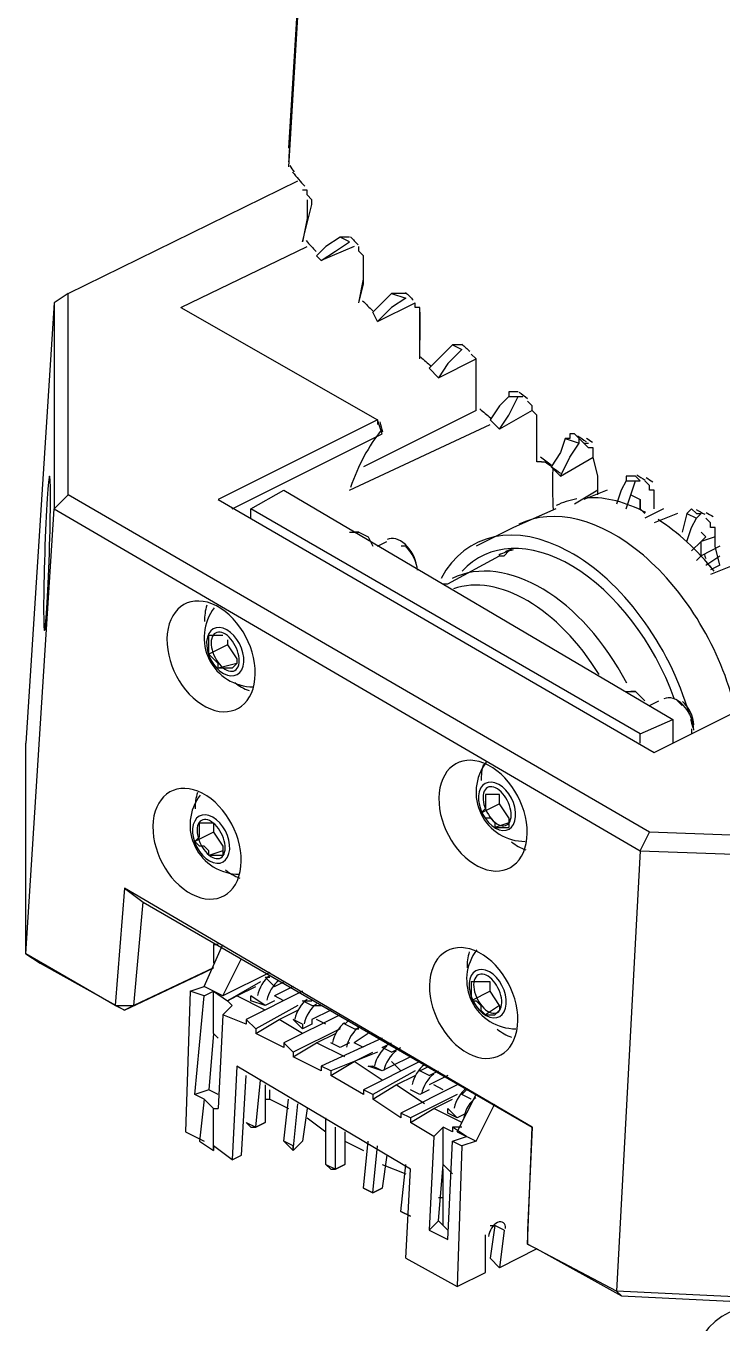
# Model space of a CAD drawing. Header units: inches. Extents: x 109 to 1721, y 29 to 669.
# Drawn here: x 1409.36 to 1412.46, y 318.33 to 324.1 of the extents above; entities that cross this region are included whole.
import ezdxf

# ---------------------------------------------------------------- set-up
doc = ezdxf.new("R2010")
doc.units = ezdxf.units.IN
doc.header["$LTSCALE"] = 0.0393700787401575
doc.header["$MEASUREMENT"] = 0
doc.layers.add('PDF3_Geometría', color=7, linetype='Continuous')

# ---------------------------------------------------------------- blocks, each defined once
blk = doc.blocks.new('OH3A1-1$-$ASSY$$CENTER$TUB_-_v2$-$copia1')
at = {"layer": 'PDF3_Geometría', "lineweight": -3}
for points in [[(15.14251030815972, 9.579165988498263), (15.13251071506076, 9.404173109266493), (15.13167741563585, 9.401673210991753), (15.13167741563585, 9.399173312717013), (15.13084411621093, 9.396673414442274), (15.13001081678602, 9.395006815592447), (15.1283442179362, 9.393340216742615), (15.12751091851128, 9.391673617892794), (15.12667761908637, 9.390007019042965), (15.12501102023654, 9.38834042019314), (15.12417772081163, 9.387507120768227), (15.12334442138672, 9.386673821343315), (15.1225111219618, 9.3858405219184), (15.12167782253689, 9.3858405219184), (15.12167782253689, 9.385007222493488), (15.12084452311198, 9.384173923068575), (15.12001122368706, 9.38334062364366), (15.11917792426215, 9.382507324218748), (15.1100116305881, 9.229180230034721)], [(15.11917622884114, 9.38166978624132), (15.1100099351671, 9.232509189181856)], [(15.1100107828776, 9.229173448350693), (15.1100107828776, 9.229173448350693)], [(15.07084486219618, 9.206673516167532), (15.11167653401693, 9.22667270236545)], [(15.11250983344184, 9.215839809841581), (15.11334313286675, 9.219173007541231), (15.11417643229166, 9.222506205240883), (15.11417643229166, 9.223339504665796), (15.11334313286675, 9.224172804090713), (15.11334313286675, 9.225006103515623), (15.11250983344184, 9.225006103515623)], [(15.11334398057725, 9.223339504665796), (15.11334398057725, 9.220006306966145), (15.11251068115234, 9.215839809841581)], [(15.11417643229166, 9.222506205240883), (15.11417643229166, 9.223339504665796)], [(15.12084282769097, 9.216673109266493), (15.12000952826606, 9.216673109266493), (15.11917622884114, 9.216673109266493), (15.1166763305664, 9.215006510416666), (15.11500973171658, 9.213339911566841)], [(15.12084282769097, 9.215839809841581), (15.11917622884114, 9.216673109266493)], [(15.09084404839409, 9.204172770182293), (15.11334313286675, 9.215005662706163)], [(15.11250983344184, 9.215839809841581), (15.11250983344184, 9.215839809841581)], [(15.11501057942708, 9.213339911566841), (15.11584387885199, 9.212506612141924), (15.11834377712673, 9.214173210991753), (15.12084367540147, 9.215839809841581)], [(15.12167697482639, 9.215006510416666), (15.11584387885199, 9.212506612141924)], [(15.12084282769097, 9.215839809841581), (15.12084282769097, 9.215839809841581)], [(15.12084452311198, 9.215839809841581), (15.12084452311198, 9.215839809841581)], [(15.1225111219618, 9.205006917317707), (15.12334442138672, 9.208340115017357), (15.12334442138672, 9.212506612141924), (15.12334442138672, 9.213339911566841), (15.1225111219618, 9.214173210991753), (15.1225111219618, 9.215006510416666)], [(15.1225111219618, 9.205006917317707), (15.12334442138672, 9.209173414442274), (15.12334442138672, 9.213339911566841)], [(15.12334357367621, 9.212506612141924), (15.12334357367621, 9.212506612141924)], [(15.06834411621094, 9.2050052218967), (15.06334431966146, 9.126675075954855)], [(15.07084316677517, 9.170840793185763), (15.07084316677517, 9.206672668457028), (15.06834326850043, 9.205006069607203), (15.06834326850043, 9.168340894911024)], [(15.13084411621093, 9.206672668457033), (15.13001081678602, 9.206672668457033), (15.12917751736111, 9.206672668457033), (15.1283442179362, 9.206672668457033), (15.12667761908637, 9.205006069607203), (15.12501102023654, 9.203339470757378)], [(15.13084411621093, 9.205839369032118), (15.1283442179362, 9.204172770182293), (15.12584431966146, 9.201672871907553)], [(15.12584431966146, 9.20167287190755), (15.13251071506076, 9.205006069607203)], [(15.12834337022569, 9.206673516167532), (15.13084326850043, 9.205840216742615)], [(15.13084411621093, 9.205839369032118), (15.13084411621093, 9.205839369032118)], [(15.13334316677517, 9.195006476508244), (15.13334316677517, 9.1983396742079), (15.13334316677517, 9.202506171332463), (15.13334316677517, 9.203339470757378), (15.13334316677517, 9.204172770182293), (15.13250986735026, 9.204172770182293), (15.13250986735026, 9.205006069607203)], [(15.09084404839409, 9.204172770182293), (15.12584262424045, 9.184173583984377)], [(15.12584431966146, 9.20167287190755), (15.12501102023654, 9.203339470757378)], [(15.13334316677517, 9.203339470757378), (15.13334316677517, 9.200839572482638), (15.13334316677517, 9.1983396742079)], [(15.13334316677517, 9.202506171332463), (15.13334316677517, 9.202506171332463)], [(15.13334316677517, 9.197506374782982), (15.13334316677517, 9.1983396742079)], [(15.14084370930989, 9.197506374782982), (15.14001040988498, 9.197506374782982), (15.13917711046007, 9.197506374782982), (15.13667721218533, 9.195006476508244), (15.1350106133355, 9.193339877658419)], [(15.14084370930989, 9.196673075358072), (15.13834381103515, 9.194173177083332), (15.13667721218533, 9.19167327880859)], [(15.13917711046007, 9.197506374782982), (15.14084370930989, 9.196673075358072)], [(15.14084370930989, 9.196673075358072), (15.14084370930989, 9.196673075358072)], [(15.14334445529514, 9.1858401828342), (15.14334445529514, 9.189173380533852), (15.14334445529514, 9.193339877658419), (15.14334445529514, 9.194173177083332), (15.14334445529514, 9.195006476508244), (15.14251115587022, 9.195839775933157)], [(15.13667805989583, 9.19167327880859), (15.14334445529514, 9.195006476508247)], [(15.13667636447482, 9.19167327880859), (15.135009765625, 9.193339877658419)], [(15.14334445529514, 9.193339877658419), (15.14334445529514, 9.193339877658419)], [(15.14334445529514, 9.193339877658419), (15.14334445529514, 9.193339877658419)], [(15.14334445529514, 9.192506578233507), (15.14334445529514, 9.193339877658419)], [(15.15084330240885, 9.189173380533852), (15.15001000298394, 9.189173380533852), (15.14917670355903, 9.189173380533852), (15.14917670355903, 9.18834008110894), (15.1475101047092, 9.186673482259113), (15.14584350585937, 9.184173583984377)], [(15.14584350585937, 9.184173583984377), (15.1475101047092, 9.182506985134546), (15.14917670355903, 9.185006883409287), (15.15084330240885, 9.18834008110894)], [(15.14917670355903, 9.18834008110894), (15.15084330240885, 9.18834008110894)], [(15.15084330240885, 9.18834008110894), (15.15167660183377, 9.18834008110894)], [(15.15084330240885, 9.188339233398436), (15.15167660183377, 9.188339233398436)], [(15.1541765001085, 9.176673041449654), (15.1541765001085, 9.180839538574215), (15.1541765001085, 9.185006035698782), (15.15334320068359, 9.185839335123696), (15.15334320068359, 9.186672634548607), (15.15250990125868, 9.187505933973524)], [(15.12584431966146, 9.184171888563368), (15.09751213921441, 9.170005798339844), (15.17500898573133, 9.125007629394533)], [(15.14334275987413, 9.185839335123696), (15.12334357367621, 9.175839742024738)], [(15.12667677137587, 9.181672837999132), (15.12584347195095, 9.184172736273872)], [(15.12584431966146, 9.184172736273865), (15.12584431966146, 9.183339436848957)], [(15.15334404839409, 9.185839335123696), (15.1475109524197, 9.182506137424044)], [(15.12084452311198, 9.171673244900171), (15.14584350585937, 9.183339436848957)], [(15.10001118977864, 9.16834004720052), (15.12667677137586, 9.18167283799913)], [(15.16167704264323, 9.180839538574215), (15.16084374321831, 9.181672837999132), (15.1600104437934, 9.181672837999132), (15.1600104437934, 9.180839538574215), (15.15917714436849, 9.180839538574215), (15.15834384494357, 9.178339640299477), (15.15667724609375, 9.17583974202474)], [(15.15834384494357, 9.174173143174912), (15.1600104437934, 9.177506340874565), (15.16167704264323, 9.180006239149305), (15.16167704264323, 9.180839538574215), (15.16251034206814, 9.180006239149305)], [(15.15917629665798, 9.180839538574215), (15.16167619493272, 9.180006239149305)], [(15.16167704264323, 9.180839538574215), (15.16251034206814, 9.180006239149305), (15.16334364149305, 9.180006239149305)], [(15.16167704264323, 9.180006239149305), (15.16167704264323, 9.180839538574215)], [(15.16501024034288, 9.17083994547526), (15.16501024034288, 9.174173143174912), (15.16417694091797, 9.177506340874565), (15.16417694091797, 9.178339640299477), (15.16417694091797, 9.179172939724394), (15.16334364149305, 9.179172939724394), (15.16251034206814, 9.180006239149305)], [(15.15834384494357, 9.174173143174912), (15.16417694091797, 9.177506340874565)], [(15.15501064724392, 9.176673041449654), (15.15417734781901, 9.176673041449654)], [(15.15501064724392, 9.176673041449654), (15.15584394666883, 9.176673041449654)], [(15.15834384494357, 9.174173143174912), (15.15667724609375, 9.17583974202474)], [(15.17167663574219, 9.174173143174912), (15.17084333631727, 9.174173143174912), (15.17001003689236, 9.174173143174912), (15.17001003689236, 9.17333984375), (15.16917673746745, 9.171673244900171), (15.16834343804253, 9.169173346625435)], [(15.17001003689236, 9.17333984375), (15.17167663574219, 9.17333984375)], [(15.17001003689236, 9.16834004720052), (15.17084333631727, 9.17083994547526), (15.17167663574219, 9.173339843749998), (15.1725099351671, 9.173339843749998)], [(15.17167663574219, 9.174173143174912), (15.1725099351671, 9.17333984375)], [(15.17167663574219, 9.17333984375), (15.1725099351671, 9.17333984375)], [(15.17500983344184, 9.16834004720052), (15.17500983344184, 9.17083994547526), (15.17500983344184, 9.171673244900171), (15.17417653401692, 9.171673244900171), (15.17417653401692, 9.172506544325083), (15.17334323459201, 9.173339843749998)], [(15.17334323459201, 9.17333984375), (15.17417653401692, 9.172506544325087)], [(15.1033460828993, 9.16667260064019), (15.1033460828993, 9.168339199490015), (15.10917917887369, 9.171672397189669), (15.17834303114149, 9.130840725368923), (15.17834303114149, 9.126674228244356)], [(15.16501024034288, 9.171673244900171), (15.16084374321831, 9.169173346625431)], [(15.1666768391927, 9.171673244900171), (15.16251034206814, 9.170006646050346)], [(15.17084418402778, 9.17083994547526), (15.1725107828776, 9.170006646050346), (15.1725107828776, 9.169173346625431), (15.1725107828776, 9.16834004720052), (15.17334408230252, 9.167506747775606)], [(15.06334431966146, 9.08917490641276), (15.06834411621093, 9.168338351779513)], [(15.17250908745659, 9.126674228244356), (15.17250908745659, 9.128340827094185), (15.1033452351888, 9.168339199490015)], [(15.15750969780816, 9.16834004720052), (15.15001000298394, 9.165006849500868)], [(15.17334323459201, 9.167505900065104), (15.1725099351671, 9.168339199490015), (15.1725099351671, 9.170005798339844)], [(15.17667643229166, 9.16834004720052), (15.17334323459201, 9.166673448350693)], [(15.18251037597656, 9.167505900065104), (15.18167707655165, 9.168339199490015), (15.18084377712673, 9.167505900065104), (15.18001047770182, 9.16417270236545)], [(15.17917717827691, 9.167505900065104), (15.17501068115234, 9.165839301215275)], [(15.18084377712673, 9.167506747775606), (15.18251037597656, 9.166673448350693)], [(15.18084377712673, 9.162506103515623), (15.18167707655165, 9.165006001790363), (15.18251037597656, 9.16667260064019), (15.18334367540147, 9.167505900065104)], [(15.18251037597656, 9.167506747775606), (15.18334367540147, 9.167506747775606)], [(15.18251037597656, 9.166673448350693), (15.18334367540147, 9.167506747775606)], [(15.18417697482639, 9.166673448350693), (15.18417697482639, 9.166673448350693)], [(15.18667772081163, 9.158340454101562), (15.18584442138672, 9.161673651801216), (15.18584442138672, 9.165006849500868), (15.1850111219618, 9.165006849500868), (15.1850111219618, 9.16584014892578), (15.18417782253689, 9.166673448350693)], [(15.12084452311198, 9.16417270236545), (15.12167782253689, 9.16417270236545), (15.1225111219618, 9.16417270236545), (15.12417772081163, 9.163339402940537), (15.12501102023654, 9.161672804090708)], [(15.1225111219618, 9.16417270236545), (15.12167782253689, 9.16417270236545)], [(15.15001085069444, 9.165006849500868), (15.14334445529514, 9.161673651801213)], [(15.18334282769097, 9.160006205240883), (15.18334282769097, 9.162506103515623), (15.18417612711588, 9.163339402940537), (15.18334282769097, 9.16417270236545)], [(15.12584431966146, 9.161672804090713), (15.12751091851128, 9.162506103515623)], [(15.13084411621093, 9.161672804090713), (15.13001081678602, 9.161672804090713)], [(15.18334282769097, 9.162506103515623), (15.18167622884114, 9.160839504665796)], [(15.18334282769097, 9.160006205240883), (15.18334282769097, 9.162506103515623)], [(15.18584357367621, 9.16334025065104), (15.18334367540147, 9.162506951226128)], [(15.18667772081163, 9.161672804090713), (15.18334452311197, 9.160006205240883)], [(15.13751051161024, 9.155006408691406), (15.13834381103515, 9.155006408691406), (15.1475101047092, 9.160006205240883)], [(15.1475101047092, 9.160006205240883), (15.14834340413411, 9.160006205240883), (15.14917670355903, 9.160839504665796)], [(15.18334452311198, 9.160006205240883), (15.18251122368706, 9.159172905815971)], [(15.18417697482639, 9.158339606391056), (15.18667687310113, 9.160006205240883)], [(15.18917677137587, 9.158339606391056), (15.1850102742513, 9.156673007541231)], [(15.18667772081163, 9.158339606391056), (15.1850111219618, 9.157506306966145)], [(15.10000949435764, 9.140006171332463), (15.09917619493272, 9.140006171332463), (15.0975095960829, 9.140006171332463), (15.0975095960829, 9.140839470757378), (15.09667629665798, 9.141672770182293), (15.09584299723307, 9.142506069607203), (15.09584299723307, 9.143339369032118), (15.09584299723307, 9.144172668457028), (15.09584299723307, 9.145005967881943), (15.09584299723307, 9.145839267306856), (15.09667629665798, 9.145839267306856), (15.0975095960829, 9.145839267306856), (15.09834289550781, 9.145839267306856)], [(15.09917704264323, 9.145005967881943), (15.09917704264323, 9.144172668457033), (15.10084364149305, 9.141672770182293)], [(15.09917704264323, 9.144173516167532), (15.09584384494357, 9.142506917317707)], [(15.10084364149305, 9.140839470757378), (15.0975104437934, 9.140006171332463)], [(15.10084364149305, 9.141672770182293), (15.10084364149305, 9.140839470757378), (15.10001034206814, 9.140006171332463)], [(15.17501152886284, 9.125006781684023), (15.20334370930989, 9.13917287190755)], [(15.17001003689236, 9.1358396742079), (15.17084333631727, 9.1358396742079), (15.17167663574219, 9.1358396742079), (15.1725099351671, 9.135006374782982), (15.17334323459201, 9.134173075358072)], [(15.17167663574219, 9.1358396742079), (15.17084333631727, 9.1358396742079)], [(15.17417738172743, 9.133339775933157), (15.17584398057725, 9.134173075358072)], [(15.18000962999131, 9.133339775933157), (15.1791763305664, 9.134173075358072)], [(15.1725107828776, 9.12833997938368), (15.17834387885199, 9.130839877658419)], [(15.18167792426215, 9.12917327880859), (15.18167792426215, 9.12833997938368)], [(15.06334431966146, 9.089174058702255), (15.06334431966146, 9.126672532823347)], [(15.14917670355903, 9.113339742024738), (15.1475101047092, 9.115839640299477), (15.1475101047092, 9.117506239149305), (15.14667680528428, 9.117506239149305), (15.14584350585937, 9.117506239149305), (15.14501020643446, 9.117506239149305), (15.14501020643446, 9.116672939724394), (15.14501020643446, 9.115839640299477), (15.14501020643446, 9.115006340874565), (15.14417690700955, 9.114173041449654), (15.14501020643446, 9.113339742024738), (15.14584350585937, 9.113339742024738), (15.14667680528428, 9.112506442599825), (15.14667680528428, 9.111673143174912), (15.1475101047092, 9.111673143174912), (15.14834340413411, 9.111673143174912), (15.14917670355903, 9.111673143174912)], [(15.1475101047092, 9.115839640299477), (15.14417690700954, 9.114173041449654)], [(15.14917670355903, 9.113339742024738), (15.14917670355903, 9.112506442599825), (15.14917670355903, 9.111673143174912)], [(15.09667629665798, 9.11083984375), (15.09334309895833, 9.109173244900171)], [(15.09834459092882, 9.106673346625431), (15.0975112915039, 9.106673346625431), (15.09667799207899, 9.106673346625431), (15.09584469265408, 9.106673346625431), (15.09584469265408, 9.107506646050346), (15.09501139322916, 9.10833994547526), (15.09417809380425, 9.10833994547526), (15.09334479437934, 9.109173244900171), (15.09417809380425, 9.110006544325087), (15.09417809380425, 9.110839843749998), (15.09417809380425, 9.111673143174912), (15.09417809380425, 9.112506442599825), (15.09501139322916, 9.112506442599825), (15.09584469265408, 9.112506442599825), (15.09667799207899, 9.112506442599825), (15.09667799207899, 9.110839843749998), (15.09834459092882, 9.10833994547526)], [(15.14917670355903, 9.112506442599825), (15.14667680528428, 9.111673143174912)], [(15.2416754828559, 9.10833994547526), (15.17417822943793, 9.11083984375)], [(15.09834459092882, 9.10833994547526), (15.09834459092882, 9.107506646050346), (15.09834459092882, 9.106673346625431)], [(15.17251247829861, 9.107506646050346), (15.24250962999132, 9.105006747775606), (15.2416763305664, 9.10833994547526)], [(15.09834459092882, 9.107506646050346), (15.09584469265408, 9.106673346625431)], [(15.1725107828776, 9.107504950629341), (15.16834428575304, 9.029174804687498)], [(15.08084445529514, 9.100839402940537), (15.07917785644531, 9.080006917317707)], [(15.08251105414496, 9.080006917317707), (15.08417765299479, 9.098339504665796)], [(15.09834459092882, 9.081673516167532), (15.09501139322916, 9.083340115017357), (15.09834459092882, 9.090839809841581)], [(15.09667629665798, 9.090839809841581), (15.0975095960829, 9.090839809841581), (15.09667629665798, 9.090839809841581)], [(15.09667629665798, 9.090839809841581), (15.09667629665798, 9.087506612141924)], [(15.0791761610243, 9.080006917317707), (15.06334347195094, 9.089173210991753), (15.06584337022569, 9.087506612141924)], [(15.06584337022569, 9.087505764431423), (15.08084275987413, 9.079172770182293)], [(15.09834459092882, 9.081673516167532), (15.10167778862847, 9.088339911566841)], [(15.08084445529514, 9.079172770182293), (15.09501054551866, 9.085839165581596)], [(15.09667629665798, 9.086673312717013), (15.08251020643446, 9.080006917317707)], [(15.09501139322916, 9.0858400132921), (15.09667799207899, 9.086673312717013)], [(15.10667758517795, 9.085839165581596), (15.09834459092882, 9.081672668457033)], [(15.10584343804253, 9.085006713867188), (15.10667673746745, 9.085006713867188)], [(15.10751003689236, 9.083340115017357), (15.10584343804253, 9.085006713867188)], [(15.09251064724392, 9.082505967881943), (15.09501054551866, 9.083339267306856)], [(15.10501098632812, 9.084172566731768), (15.09917789035373, 9.080839369032118), (15.10084448920356, 9.081672668457028)], [(15.10584343804253, 9.079172770182293), (15.10084364149305, 9.081672668457033), (15.10417683919271, 9.083339267306856)], [(15.10751003689236, 9.083340115017357), (15.10917663574218, 9.084173414442274)], [(15.11084323459201, 9.083340115017357), (15.10751003689236, 9.081673516167532)], [(15.1475101047092, 9.080006917317707), (15.14584350585937, 9.082506815592447), (15.14584350585937, 9.084173414442274), (15.14501020643446, 9.084173414442274), (15.14417690700954, 9.084173414442274), (15.14334360758463, 9.084173414442274), (15.14251030815972, 9.084173414442274), (15.14251030815972, 9.083340115017357), (15.14251030815972, 9.082506815592447), (15.14251030815972, 9.080840216742615), (15.14334360758463, 9.080840216742615), (15.14417690700954, 9.080006917317707), (15.14417690700954, 9.079173617892794), (15.14501020643446, 9.07834031846788), (15.14584350585937, 9.07834031846788), (15.14667680528428, 9.07834031846788)], [(15.09251064724392, 9.082505967881943), (15.091677347819, 9.057506985134546), (15.09501054551866, 9.055840386284723)], [(15.09500969780816, 9.081673516167532), (15.09250979953342, 9.082506815592447)], [(15.09667629665798, 9.075006273057724), (15.09584299723307, 9.065006679958763), (15.09334309895833, 9.064173380533852), (15.09500969780816, 9.081672668457033), (15.09667629665798, 9.082505967881943)], [(15.0975104437934, 9.074172973632812), (15.09667714436849, 9.075006273057724), (15.09667714436849, 9.082505967881943), (15.09917704264323, 9.080839369032118), (15.10001034206814, 9.080006069607203)], [(15.11250983344184, 9.082505967881943), (15.10251024034288, 9.077506171332466), (15.10251024034288, 9.076672871907553)], [(15.10584343804253, 9.080006917317707), (15.10334353976779, 9.081673516167532)], [(15.10751003689236, 9.080839369032118), (15.10584343804253, 9.080006069607203), (15.10334353976779, 9.080839369032118), (15.10334353976779, 9.081672668457033)], [(15.10917663574218, 9.080839369032118), (15.10751003689236, 9.081672668457033)], [(15.11417643229166, 9.080006917317707), (15.11250983344184, 9.080840216742615)], [(15.11250983344184, 9.080839369032118), (15.11417643229166, 9.080839369032118)], [(15.14584350585937, 9.082505967881943), (15.14251030815972, 9.080839369032118)], [(15.10000949435764, 9.080006069607203), (15.09834289550781, 9.078339470757378), (15.0975095960829, 9.061673482259113)], [(15.10251024034288, 9.07667287190755), (15.09834374321831, 9.078339470757378)], [(15.11167738172743, 9.080006069607203), (15.10417768690321, 9.075839572482641), (15.10251108805338, 9.077506171332463)], [(15.11250983344184, 9.075006273057724), (15.10834333631727, 9.077506171332466), (15.11167653401692, 9.079172770182293)], [(15.11917622884114, 9.078339470757378), (15.10917663574218, 9.0733396742079), (15.10917663574218, 9.072506374782982)], [(15.11417643229166, 9.080006069607203), (15.11584303114149, 9.080006069607203)], [(15.11750962999132, 9.079172770182293), (15.11417643229166, 9.077506171332463)], [(15.1475101047092, 9.080006069607203), (15.14501020643446, 9.078339470757378)], [(15.1475101047092, 9.080006069607203), (15.1475101047092, 9.079172770182293), (15.14667680528428, 9.078339470757378)], [(15.10417683919271, 9.075839572482638), (15.10417683919271, 9.075006273057724), (15.10834333631727, 9.077506171332463)], [(15.11917622884114, 9.075839572482638), (15.11084323459201, 9.071673075358072), (15.10917663574218, 9.073339674207896)], [(15.11250983344184, 9.07667287190755), (15.11084323459201, 9.077506171332463)], [(15.11250983344184, 9.07667287190755), (15.11250983344184, 9.075839572482638), (15.11084323459201, 9.077506171332463)], [(15.11417643229166, 9.077506171332463), (15.11417643229166, 9.07667287190755), (15.11250983344184, 9.075839572482638)], [(15.11667717827691, 9.07667287190755), (15.11501057942708, 9.077506171332463)], [(15.12001037597656, 9.07667287190755), (15.12084367540147, 9.077506171332463)], [(15.12167697482639, 9.075839572482638), (15.12001037597656, 9.07667287190755)], [(15.12167697482639, 9.075839572482638), (15.1225102742513, 9.075839572482638)], [(15.10917663574218, 9.072506374782982), (15.10417683919271, 9.075006273057724)], [(15.12001037597656, 9.070839775933157), (15.11501057942708, 9.0733396742079), (15.11834377712673, 9.075006273057724)], [(15.12667677137587, 9.074172973632812), (15.11584387885199, 9.069173177083332), (15.11584387885199, 9.068339877658419)], [(15.12417772081163, 9.075006273057724), (15.12167782253689, 9.0733396742079)], [(15.11084323459201, 9.071673075358072), (15.11084323459201, 9.070839775933157), (15.11500973171657, 9.0733396742079)], [(15.12584431966146, 9.071673075358072), (15.11751132541232, 9.068339877658419), (15.1158447265625, 9.069173177083332)], [(15.11917792426215, 9.072506374782982), (15.11751132541232, 9.0733396742079)], [(15.11917792426215, 9.072506374782982), (15.11751132541232, 9.0733396742079)], [(15.12084282769097, 9.0733396742079), (15.11917622884114, 9.072506374782982)], [(15.12334357367621, 9.072506374782982), (15.12167697482639, 9.0733396742079)], [(15.12667677137587, 9.06667327880859), (15.12167697482639, 9.070006476508247), (15.12501017252604, 9.071673075358072)], [(15.12667677137587, 9.072506374782982), (15.12834337022569, 9.0733396742079)], [(15.12834337022569, 9.071673075358072), (15.12667677137586, 9.072506374782982)], [(15.12834337022569, 9.071673075358072), (15.13000996907552, 9.072506374782982)], [(15.13084242078993, 9.035007052951388), (15.13167572021484, 9.050839742024738), (15.10084364149305, 9.069172329372828), (15.10001034206814, 9.052506340874565), (15.10167694091797, 9.053339640299477), (15.10251024034288, 9.067505730523003)], [(15.11584303114149, 9.068339877658419), (15.11084323459201, 9.070839775933157)], [(15.11750962999132, 9.068339877658419), (15.11750962999132, 9.067506578233504), (15.12167612711588, 9.070006476508244)], [(15.13334316677517, 9.070006476508244), (15.12334357367621, 9.065006679958763), (15.12334357367621, 9.064173380533852)], [(15.12834337022569, 9.069173177083332), (15.12667677137586, 9.068339877658419), (15.12417687310113, 9.069173177083332), (15.12501017252604, 9.069173177083332)], [(15.12667677137587, 9.068339877658419), (15.12501017252604, 9.069173177083332)], [(15.13167656792534, 9.070839775933157), (15.12834337022569, 9.069173177083332)], [(15.13000996907552, 9.068339877658419), (15.12834337022569, 9.070006476508244)], [(15.13334316677517, 9.068339877658419), (15.135009765625, 9.069173177083332)], [(15.10417683919271, 9.058339436848957), (15.10501013861762, 9.066672431098088)], [(15.12334357367621, 9.064173380533852), (15.11751047770182, 9.067506578233507)], [(15.13251071506076, 9.068339877658419), (15.12501102023654, 9.064173380533852), (15.12334442138671, 9.065006679958763)], [(15.13417731391059, 9.062506781684023), (15.12917751736111, 9.06583997938368), (15.13251071506076, 9.067506578233504)], [(15.135009765625, 9.067506578233507), (15.13334316677517, 9.068339877658419)], [(15.135009765625, 9.067506578233507), (15.13667636447483, 9.068339877658419)], [(15.13834296332465, 9.067506578233507), (15.135009765625, 9.06583997938368)], [(15.09500969780816, 9.063339233398436), (15.09334309895833, 9.064172532823347)], [(15.0975104437934, 9.064173380533852), (15.09584384494357, 9.065006679958763)], [(15.10584343804253, 9.06583997938368), (15.10584343804253, 9.059173583984377)], [(15.10584343804253, 9.063339233398436), (15.10667673746745, 9.063339233398436), (15.10667673746745, 9.065005832248263)], [(15.12501017252604, 9.064173380533852), (15.12501017252604, 9.06334008110894), (15.1291766696506, 9.06583997938368)], [(15.14000956217448, 9.06583997938368), (15.13000996907552, 9.0608401828342), (15.13000996907552, 9.060006883409287)], [(15.14000956217448, 9.064173380533852), (15.13167656792534, 9.060006883409287), (15.13000996907552, 9.0608401828342)], [(15.13334316677517, 9.064173380533852), (15.13167656792534, 9.065006679958763)], [(15.13334316677517, 9.064173380533852), (15.13167656792534, 9.065006679958763)], [(15.135009765625, 9.065006679958763), (15.13334316677517, 9.064173380533852)], [(15.135009765625, 9.065006679958763), (15.135009765625, 9.065006679958763)], [(15.13751051161024, 9.065006679958763), (15.13584391276041, 9.06583997938368)], [(15.14001125759548, 9.057506137424044), (15.14334445529514, 9.064172532823347)], [(15.14084370930989, 9.064173380533852), (15.14167700873481, 9.065006679958763)], [(15.14251030815972, 9.06334008110894), (15.14084370930989, 9.064173380533852)], [(15.09500969780816, 9.063339233398436), (15.09500969780816, 9.063339233398436)], [(15.10667758517795, 9.063339233398436), (15.1100107828776, 9.061672634548607)], [(15.10917663574218, 9.055839538574215), (15.1100099351671, 9.063339233398436)], [(15.11084323459201, 9.054172939724394), (15.11167653401692, 9.062505933973524)], [(15.13000996907552, 9.060006035698782), (15.12501017252604, 9.063339233398436)], [(15.14084370930989, 9.059173583984377), (15.13584391276041, 9.061673482259115), (15.13917711046007, 9.06334008110894)], [(15.14251030815972, 9.063339233398436), (15.14251030815972, 9.063339233398436)], [(15.14334445529514, 9.055839538574215), (15.14667765299479, 9.062505933973524)], [(15.09667629665798, 9.055006239149305), (15.09667629665798, 9.061672634548607), (15.0975095960829, 9.061672634548607)], [(15.11334398057725, 9.061672634548607), (15.11251068115234, 9.055839538574215)], [(15.11334398057725, 9.060006035698782), (15.11667717827691, 9.057506137424044)], [(15.11667717827691, 9.051673041449654), (15.11667717827691, 9.060006035698782)], [(15.13167656792534, 9.060006035698782), (15.13167656792534, 9.059172736273865), (15.13584306504991, 9.061672634548607)], [(15.1416761610243, 9.0608401828342), (15.14000956217448, 9.060006883409287), (15.13834296332465, 9.0608401828342), (15.13834296332465, 9.061673482259113)], [(15.14001125759548, 9.060006035698782), (15.13834465874566, 9.061672634548607)], [(15.1033443874783, 9.058339436848957), (15.10251108805338, 9.059172736273865), (15.10417768690321, 9.058339436848957)], [(15.1033443874783, 9.058339436848957), (15.10417768690321, 9.058339436848957)], [(15.10417683919271, 9.058339436848957), (15.10584343804253, 9.059172736273865), (15.10417683919271, 9.058339436848957)], [(15.11834377712673, 9.050839742024738), (15.11834377712673, 9.058339436848957)], [(15.12001037597656, 9.057506137424044), (15.12001037597656, 9.051673041449654)], [(15.13917711046007, 9.057506137424044), (15.13751051161024, 9.058339436848957), (15.13584391276041, 9.05667283799913), (15.13167741563585, 9.059172736273865)], [(15.13584391276041, 9.056672837999132), (15.1350106133355, 9.040006849500868), (15.13667721218533, 9.041673448350693), (15.13751051161024, 9.051673041449654), (15.13751051161024, 9.058339436848957)], [(15.1416761610243, 9.056672837999132), (15.13917626274956, 9.058339436848957), (15.13917626274956, 9.057506137424044)], [(15.14084370930989, 9.058339436848957), (15.13917711046007, 9.058339436848957)], [(15.14001125759548, 9.057506137424044), (15.14334445529514, 9.055839538574215), (15.1408445570204, 9.055006239149305)], [(15.15250990125868, 9.037506103515623), (15.15334320068359, 9.058338589138453), (15.15250990125868, 9.040006001790363)], [(15.15334404839409, 9.058339436848957), (15.15334404839409, 9.058339436848957)], [(15.10000949435764, 9.052506340874565), (15.09667629665798, 9.055006239149305), (15.09667629665798, 9.054172939724394)], [(15.11084323459201, 9.055006239149305), (15.10917663574218, 9.055839538574215), (15.11084323459201, 9.054172939724394), (15.11250983344184, 9.055839538574215), (15.11167653401692, 9.055006239149305)], [(15.11167738172743, 9.055006239149305), (15.11084408230251, 9.054172939724394), (15.11084408230251, 9.055006239149305)], [(15.12001037597656, 9.055839538574215), (15.12334357367621, 9.054172939724394)], [(15.12334357367621, 9.047506544325087), (15.12417687310113, 9.055839538574215)], [(15.12501017252604, 9.046673244900171), (15.12584347195095, 9.055006239149305)], [(15.135009765625, 9.040006849500868), (15.13834296332465, 9.03834025065104), (15.13917626274956, 9.055839538574215), (15.1416761610243, 9.056672837999132)], [(15.13917711046007, 9.055838690863713), (15.14084370930989, 9.0550053914388), (15.14001040988498, 9.030006408691404)], [(15.12751091851128, 9.053339640299477), (15.12667761908637, 9.047506544325087)], [(15.11750962999132, 9.050839742024738), (15.1166763305664, 9.051673041449654), (15.11834292941623, 9.050839742024738), (15.12000952826606, 9.051673041449654), (15.11834292941623, 9.050839742024738)], [(15.11750962999132, 9.050839742024738), (15.11834292941623, 9.050839742024738)], [(15.12667677137587, 9.051673041449654), (15.13084326850043, 9.050006442599825)], [(15.13000996907552, 9.04334004720052), (15.13084326850043, 9.051673041449654)], [(15.13917711046007, 9.050006442599825), (15.13751051161024, 9.051673041449654)], [(15.13751051161024, 9.040839301215275), (15.13751051161024, 9.050838894314237)], [(15.12501017252604, 9.046673244900171), (15.12501017252604, 9.046673244900171)], [(15.13667636447482, 9.045839097764755), (15.13750966389974, 9.045839097764755)], [(15.13167656792534, 9.042505900065104), (15.13000996907552, 9.043339199490015), (15.13167656792534, 9.042505900065104)], [(15.13667805989583, 9.04167260064019), (15.13834465874566, 9.040006001790363)], [(15.13084411621093, 9.035006205240883), (15.14001040988498, 9.030006408691406), (15.14501020643446, 9.032506306966145), (15.14501020643446, 9.03917270236545)], [(15.14584350585937, 9.040839301215275), (15.14667680528429, 9.040839301215275)], [(15.14667765299479, 9.040839301215275), (15.14584435356988, 9.035006205240883)], [(15.14834425184462, 9.040006001790363), (15.14667765299479, 9.040839301215275)], [(15.14834425184462, 9.040006001790363), (15.1475109524197, 9.033339606391056)], [(15.15250990125868, 9.040006001790363), (15.15250990125868, 9.037506103515623), (15.1541765001085, 9.036672804090708)], [(15.1541765001085, 9.036672804090713), (15.1475101047092, 9.033339606391056), (15.14584350585937, 9.035006205240883)], [(15.16834343804253, 9.029173109266493), (15.15251074896918, 9.037506103515623)], [(15.15417819552951, 9.036672804090713), (15.16917758517795, 9.028339809841581), (15.16834428575303, 9.029173109266493)], [(15.23750983344184, 9.025839911566841), (15.16834598117404, 9.029173109266493)], [(15.16917928059896, 9.028338962131075), (15.23667653401692, 9.02500576443142)]]:
    blk.add_lwpolyline(points, dxfattribs=at)
for points in [[(15.17417399088541, 9.110840691460503), (15.07084486219618, 9.170838250054253), (15.06834496392144, 9.168338351779513), (15.17250739203559, 9.107507493760847)], [(15.15334235297309, 9.058340284559462), (15.08084530300564, 9.100838555230032), (15.08417850070529, 9.098338656955297)], [(15.08251105414496, 9.080006069607203), (15.08084445529514, 9.079172770182293), (15.07917785644531, 9.080006069607203)], [(15.09667629665798, 9.054172939724394), (15.09667629665798, 9.061672634548607), (15.09500969780816, 9.063339233398436), (15.09417639838324, 9.055839538574215)], [(15.12334357367621, 9.047505696614582), (15.12501017252604, 9.046672397189669), (15.12667677137587, 9.047505696614582), (15.12501017252604, 9.046672397189669)]]:
    blk.add_lwpolyline(points, close=True, dxfattribs=at)
for centre, radius, start, end in [((15.1634203424937, 9.228135169055975), 0.0534290393689593, 174.5494148972033, 177.9234036458001), ((15.11599554396719, 9.232332560306595), 0.0064274646107114, 207.0968779976779, 218.8974163066593), ((15.35743773011198, 9.43871853749113), 0.324298478305315, 220.469254670184, 221.0562898127367), ((15.35182655534813, 9.434072334588565), 0.317020224353289, 223.2788493637835, 223.6386945581025), ((15.35635606567843, 9.434247555369867), 0.3267336532654878, 221.8986200402111, 222.3571619158251), ((15.33964455277033, 9.418289002776543), 0.303623935462951, 224.5281668706581, 225.0086188522506), ((15.33760684740232, 9.420824818333044), 0.2975910264435595, 225.9760413887573, 226.3518434053846), ((15.30023052263629, 9.37948242911212), 0.2418466010539369, 228.7577397431422, 229.2147847142532), ((15.32287765142827, 9.400227567245471), 0.2789786341719588, 227.2450288456651, 227.7612218868918), ((15.30020176565376, 9.378022223180576), 0.2407069279237291, 231.7014142330143, 232.1449071139745), ((15.32951340706865, 9.408173326610301), 0.2893346253088684, 230.1317810915304, 230.6179654412047), ((15.70047713284464, 9.328642521697034), 0.5921877588480723, 194.1571398715081, 194.3355820677757), ((15.29900095314967, 9.376395313779463), 0.2386887170404272, 234.7998513058474, 235.2352653991743), ((15.27829708723946, 9.3440263340448), 0.1997375189645799, 234.7453329296342, 235.1075278447492), ((15.31333797182579, 9.38895541479825), 0.2642234710393583, 233.127322380417, 233.6420197225978), ((15.30614884180084, 9.376740294774901), 0.2503359767833266, 233.0284485267526, 233.8153127319106), ((15.22333717335363, 9.17234112656799), 0.0664053740636175, 177.382701128088, 183.6715223532039), ((15.27417804101353, 9.338271698420527), 0.1931822984939713, 238.0362195501831, 238.5645932325784), ((15.27297452563182, 9.332946464997338), 0.1875599020348698, 237.9961081809105, 238.421327362724), ((15.16350173635585, 9.156954716189096), 0.0133453688413709, 99.76645023069997, 116.2298366351806), ((15.27673195571306, 9.34185560259642), 0.197570466692574, 241.5128791813164, 242.0089544206953), ((15.2868610771397, 9.356582800950907), 0.2149903560919221, 241.4852281469266, 241.8733683632129), ((15.15462340300096, 9.149711360236383), 0.0125200086784359, 112.6985843403099, 119.0742379375257), ((15.15290452104433, 9.148980376142514), 0.0124060091645112, 103.7783971808191, 116.2736306458624), ((15.1649094578373, 9.13612055144056), 0.0297887986587798, 47.30852811341216, 49.13303462342947), ((15.1649094578373, 9.13612055144056), 0.0297887986587798, 47.30852811341216, 49.13303462342947), ((15.10376098283307, 9.145423027718127), 0.008750988307529, 142.5509152217774, 270.0749082417933), ((15.10458761129594, 9.148453242155274), 0.0095116647756917, 163.1126471060936, 180.7890877560648), ((15.10635405020944, 9.144920167406477), 0.0095331351267734, 231.8267043490823, 249.463016735391), ((15.13190936629965, 9.117297473021733), 0.0514618237900395, 13.67724557023355, 15.29050657728833), ((15.15209404489914, 9.117922451278734), 0.0087509883053247, 142.5509152416345, 270.0749083054888), ((15.15375482055377, 9.120120213996797), 0.009511664829971, 163.1126471995504, 180.7890877458293), ((15.10126023685292, 9.112089355303622), 0.008750988309732, 142.5509152578025, 270.0749082411092), ((15.10292101258605, 9.115119569733038), 0.0095116649109622, 163.1126473238738, 180.7890877161455), ((15.15552125943923, 9.116587139269958), 0.009533135160857, 231.8267042930439, 249.4630166199228), ((15.10468745136786, 9.111587342706988), 0.0095331351377948, 231.8267043381719, 249.4630167049245), ((15.15042744605288, 9.084589626569368), 0.0087509883095783, 142.5509152437002, 270.0749082569059), ((15.15125407458094, 9.086786541576544), 0.0095116648426316, 163.1126472055936, 180.7890877284302), ((15.1530205134293, 9.083253466829275), 0.0095331351274065, 231.8267043237038, 249.4630167100527)]:
    blk.add_arc(centre, radius, start, end, dxfattribs=at)
for points in [[(15.12654622395833, 9.182398478190104), (15.12424056752523, 9.179521847830877), (15.1223853433397, 9.176061019473604), (15.12102906163533, 9.17210967763265)], [(15.06753709581163, 9.174165513780382), (15.0673072221544, 9.174172942267523), (15.06692183833652, 9.168026519351537), (15.06667656368678, 9.160436524285213)], [(15.06750943925645, 9.160409609476725), (15.06775471390618, 9.16799960454305), (15.06776696946885, 9.174158085293241), (15.06753709581163, 9.174165513780382)], [(15.17353990342882, 9.167669508192274), (15.16998299301995, 9.169538596259223), (15.16645026906331, 9.170440887239243), (15.1631870182885, 9.17031263012356)], [(15.17308881399365, 9.160073753145006), (15.16542604918119, 9.16660609828631), (15.15715809467273, 9.16866597123146), (15.15093894678391, 9.165592565381155)], [(15.17308881399365, 9.160073753145006), (15.16542604918119, 9.16660609828631), (15.15715809467273, 9.16866597123146), (15.15093894678391, 9.165592565381155)], [(15.1598101129019, 9.160767935970092), (15.15036489910549, 9.16593980556064), (15.14153228637208, 9.16406774896685), (15.13712800344022, 9.155960164534674)], [(15.18567742241753, 9.157263014051649), (15.18264222081502, 9.161046268039279), (15.17923761791653, 9.16417014291551), (15.17570295863681, 9.166415515475803)], [(15.13072134632534, 9.162042070388793), (15.12965291341146, 9.162998458014592), (15.12846110004849, 9.16330922571818), (15.1275631521013, 9.162865473853218)], [(15.13282775878906, 9.158153957790796), (15.13258490180969, 9.15961778725518), (15.13178977923923, 9.161085682762993), (15.13072134632534, 9.162042070388793)], [(15.13292270236545, 9.157404581705727), (15.13285248650445, 9.158889593124387), (15.13200115352207, 9.160610415352712), (15.13086302396986, 9.161564892027114)], [(15.16054042381371, 9.158087813048892), (15.15293444442749, 9.16265261332194), (15.14553860029454, 9.16233270322842), (15.14087669812139, 9.15723854159779)], [(15.06667656368678, 9.160436524285213), (15.06643128901015, 9.15284652838601), (15.06641903347439, 9.146688048468697), (15.06664890713161, 9.146680619981554)], [(15.06664890713161, 9.146680619981554), (15.06687878078884, 9.146673191494413), (15.06726416457981, 9.152819613577522), (15.06750943925645, 9.160409609476725)], [(15.17012532552083, 9.137308756510416), (15.1623767882453, 9.152378806432086), (15.14860523526043, 9.160643820556002), (15.1390834004578, 9.155938278364179)], [(15.18128967285156, 9.131778293185763), (15.17761999024285, 9.144306775410968), (15.16925532780583, 9.155596064138413), (15.1598101129019, 9.160767935970092)], [(15.18940904405382, 9.132798936631943), (15.18684369892544, 9.143359832763672), (15.18075157806778, 9.153541409497787), (15.17308881399365, 9.160073753145006)], [(15.18940904405382, 9.132798936631943), (15.18684369892544, 9.143359832763672), (15.18075157806778, 9.153541409497787), (15.17308881399365, 9.160073753145006)], [(15.18392774793837, 9.160345289442274), (15.18394380039639, 9.160111555735268), (15.18403440517849, 9.159802196714613), (15.18417903603447, 9.159490722444321)], [(15.18392774793837, 9.160345289442274), (15.18394380039639, 9.160111555735268), (15.18403440517849, 9.159802196714613), (15.18417903603447, 9.159490722444321)], [(15.16521369086371, 9.138850741916231), (15.15802876774639, 9.150596631055407), (15.14726493925688, 9.156937727509604), (15.13932186799219, 9.15410639164882)], [(15.1785888671875, 9.134607950846352), (15.17493536440531, 9.14469244257609), (15.16814677959018, 9.153524131986828), (15.16054042381371, 9.158087813048892)], [(15.09718746566772, 9.151074182510374), (15.09288245158725, 9.153306005054047), (15.08897744348314, 9.151092717488604), (15.08846537272135, 9.14613087972005)], [(15.10405450630188, 9.138049311108057), (15.10456657706366, 9.143011148876614), (15.10149247974819, 9.148842359966698), (15.09718746566772, 9.151074182510374)], [(15.09904732195536, 9.146815740373398), (15.09722602907816, 9.14783414671156), (15.09562079450819, 9.14691631359524), (15.09546282217237, 9.144766419940522)], [(15.08846537272135, 9.14613087972005), (15.08795330195957, 9.141169041951496), (15.09102776845296, 9.135337083816523), (15.09533278290261, 9.133105260525808)], [(15.09662034776475, 9.145861307779947), (15.09615884717305, 9.145190805647108), (15.09613955709669, 9.144011048846773), (15.09657089106242, 9.142767701466877)], [(15.09880913628472, 9.146016438802082), (15.09791667959425, 9.146590400271943), (15.09708164024353, 9.14653094185723), (15.09662013965183, 9.145860439724393)], [(15.10094875759548, 9.14307912190755), (15.10051780149671, 9.144323585510252), (15.09970242140028, 9.145443136850991), (15.09880921766493, 9.146016729142929)], [(15.10205925835503, 9.141080220540363), (15.10221723069085, 9.14323011419508), (15.10086899269951, 9.14579845025804), (15.09904732195536, 9.146815740373398)], [(15.09546282217237, 9.144766419940522), (15.09530484983656, 9.142616526285806), (15.09665308782789, 9.140048190222844), (15.09847512774997, 9.139030153062606)], [(15.09657118055555, 9.142767164442274), (15.09700213665432, 9.141522700839571), (15.09781751675076, 9.140403149498832), (15.09871072048611, 9.139829557206895)], [(15.10089959038628, 9.139984978569878), (15.10136109097798, 9.140655480702717), (15.10138038105434, 9.14183523750305), (15.10094904708862, 9.143078584882943)], [(15.09847512774997, 9.139030153062606), (15.10029605144924, 9.13801249376933), (15.10190128601922, 9.138930326885644), (15.10205925835503, 9.141080220540363)], [(15.09533278290261, 9.133105260525808), (15.09963742743598, 9.13087418577406), (15.10354243554009, 9.133087473339504), (15.10405450630188, 9.138049311108057)], [(15.09871080186632, 9.139828999837238), (15.09960325855679, 9.139255038367377), (15.10043829790751, 9.139314496782088), (15.10089979849921, 9.139984998914928)], [(15.18019394959343, 9.133413133621216), (15.1790628130171, 9.134588566038344), (15.17772138680352, 9.135021519131133), (15.17673080529107, 9.13453198920356)], [(15.18208991156684, 9.129896375868057), (15.18202268388536, 9.131382863998413), (15.18117025205824, 9.133107790629069), (15.18002989874945, 9.134064886305069)], [(15.18207126193576, 9.12898423936632), (15.18205235332913, 9.130523420121936), (15.18132583321465, 9.132238070382012), (15.18019394959343, 9.133413133621216)], [(15.1455222231547, 9.122740306642317), (15.14121720907423, 9.124972129185993), (15.13731220097012, 9.122758841620552), (15.13680013020833, 9.117797003851997)], [(15.15238926378886, 9.109715435240004), (15.15290133455064, 9.114677273008557), (15.14982723723517, 9.120508484098645), (15.1455222231547, 9.122740306642317)], [(15.09468841510349, 9.11774051009284), (15.09038340102302, 9.119972332636515), (15.0864783929189, 9.117759045071072), (15.08596632215712, 9.112797207302515)], [(15.14738038402133, 9.119315163930256), (15.14555909114413, 9.120333570268416), (15.14395385657416, 9.1194157371521), (15.14379588423835, 9.11726584349738)], [(15.10155545573764, 9.104715638690523), (15.10206752649943, 9.10967747645908), (15.09899342918396, 9.115508687549166), (15.09468841510349, 9.11774051009284)], [(15.13680013020833, 9.117797003851997), (15.13628805944654, 9.112835166083439), (15.13936252593994, 9.107003207948473), (15.14366754038959, 9.104771384657752)], [(15.14379588423835, 9.11726584349738), (15.14363791190253, 9.115115949842664), (15.14498614989386, 9.112547613779704), (15.14680818981594, 9.111529576619462)], [(15.14495340983073, 9.118360731336805), (15.14449190923902, 9.117690229203964), (15.14447261916266, 9.116510472403633), (15.14490395312839, 9.115267125023736)], [(15.1471438937717, 9.118516710069443), (15.14625143708123, 9.119090671539304), (15.14541639773051, 9.119031213124591), (15.1449548971388, 9.118360710991752)], [(15.14928181966145, 9.115578545464407), (15.14885086356269, 9.116823009067113), (15.14803548346625, 9.117942560407847), (15.1471422797309, 9.118516152699788)], [(15.150392320421, 9.113579644097221), (15.15055029275682, 9.115729537751935), (15.14920205476548, 9.1182978738149), (15.14738038402133, 9.119315163930256)], [(15.14490424262153, 9.115266587999132), (15.14533519872029, 9.114022124396428), (15.14615057881673, 9.112902573055694), (15.14704378255208, 9.112328980763753)], [(15.14923434787326, 9.112485249837238), (15.14969584846496, 9.113155751970078), (15.14971513854132, 9.114335508770411), (15.1492838045756, 9.115578856150307)], [(15.08596632215712, 9.112797207302515), (15.08545425139533, 9.107835369533962), (15.08852871788872, 9.102003411398991), (15.09283373233837, 9.099771588108274)], [(15.09654657597011, 9.113482067955864), (15.09472528309292, 9.114500474294024), (15.09312004852295, 9.113582641177707), (15.09296207618713, 9.111432747522988)], [(15.09631008572048, 9.11268361409505), (15.09541762903001, 9.113257575564912), (15.09458258967929, 9.1131981171502), (15.09412108908759, 9.11252761501736)], [(15.09844970703125, 9.109745449490015), (15.09801875093248, 9.11098991309272), (15.09720337083605, 9.112109464433457), (15.09631016710069, 9.112683056725396)], [(15.09955851236979, 9.107746548122828), (15.0997164847056, 9.109896441777545), (15.09836824671427, 9.112464777840508), (15.09654657597011, 9.113482067955864)], [(15.14680818981594, 9.111529576619462), (15.14862911351522, 9.110511917326184), (15.15023434808519, 9.111429750442502), (15.150392320421, 9.113579644097221)], [(15.09296207618713, 9.111432747522988), (15.09280410385132, 9.109282853868274), (15.09415234184265, 9.106714517805313), (15.09597438176473, 9.105696480645072)], [(15.09412129720052, 9.112527635362412), (15.09365979660882, 9.11185713322957), (15.09364050653245, 9.11067737642924), (15.09407184049818, 9.109434029049345)], [(15.14704386393229, 9.1123292711046), (15.14793632062276, 9.111755309634736), (15.14877135997348, 9.111814768049454), (15.14923286056518, 9.112485270182292)], [(15.09407212999132, 9.109433492024738), (15.09450308609008, 9.108189028422037), (15.09531846618652, 9.107069477081296), (15.09621166992187, 9.106495884789355)], [(15.09840053982205, 9.106652153862846), (15.09886204041375, 9.107322655995686), (15.09888133049011, 9.10850241279602), (15.09844999652439, 9.109745760175915)], [(15.14366754038959, 9.104771384657752), (15.14797218492296, 9.102540309906004), (15.15187719302707, 9.104753597471447), (15.15238926378886, 9.109715435240004)], [(15.09597438176473, 9.105696480645072), (15.097795305464, 9.104678821351794), (15.09940054003397, 9.105596654468114), (15.09955851236979, 9.107746548122828)], [(15.09621175130208, 9.106496175130207), (15.09710420799255, 9.105922213660344), (15.09793924734327, 9.105981672075057), (15.09840074793497, 9.106652174207898)], [(15.09283373233837, 9.099771588108274), (15.09713837687174, 9.097540513356522), (15.10104338497585, 9.09975380092197), (15.10155545573764, 9.104715638690523)], [(15.14385392888387, 9.089407481935282), (15.1395489148034, 9.091639304478962), (15.13564390669928, 9.08942601691352), (15.1351318359375, 9.084464179144963)], [(15.15072096951803, 9.076382610532972), (15.15123304027981, 9.081344448301527), (15.14815894296434, 9.087175659391614), (15.14385392888387, 9.089407481935282)], [(15.10665384928385, 9.085241529676649), (15.10567505730523, 9.084589511235555), (15.10470477506849, 9.083022355821395), (15.10448716439141, 9.081742254257202)], [(15.14571378517151, 9.085982339223225), (15.14389249229431, 9.087000745561387), (15.14228725772434, 9.086082912445068), (15.14212928538852, 9.08393301879035)], [(15.1432868109809, 9.085027906629774), (15.1428253103892, 9.084357404496933), (15.14280602031283, 9.0831776476966), (15.14323735427856, 9.081934300316703)], [(15.14547729492187, 9.085183037651907), (15.1445848382314, 9.085756999121774), (15.14374979888068, 9.085697540707056), (15.14328829828898, 9.085027038574216)], [(15.14761691623264, 9.082245720757378), (15.14718596013387, 9.08349018436008), (15.14637058003743, 9.084609735700816), (15.14547737630208, 9.085183327992757)], [(15.14872572157118, 9.08024681939019), (15.14888369390699, 9.082396713044908), (15.14753545591566, 9.084965049107867), (15.14571378517151, 9.085982339223225)], [(15.10832044813368, 9.084408230251737), (15.10734165615505, 9.08375621181064), (15.10637137391832, 9.082189056396484), (15.10615376324124, 9.080908954832285)], [(15.1351318359375, 9.084464179144963), (15.13461976517571, 9.079502341376408), (15.13769423166911, 9.073670383241438), (15.14199924611876, 9.071438559950721)], [(15.14212928538852, 9.08393301879035), (15.14197131305271, 9.081783125135633), (15.14331955104404, 9.079214789072672), (15.14514159096612, 9.078196751912435)], [(15.11332024468316, 9.081075032552082), (15.11234145270453, 9.080423014110988), (15.1113711704678, 9.078855858696828), (15.11115355979072, 9.077575757132635)], [(15.1432376437717, 9.0819337632921), (15.14366859987046, 9.080689299689398), (15.1444839799669, 9.07956974834866), (15.14537718370225, 9.078996156056721)], [(15.14756605360243, 9.079151577419703), (15.14802755419413, 9.079822079552542), (15.14804684427049, 9.081001836352877), (15.14761551030477, 9.082245183732773)], [(15.11498684353298, 9.080241733127169), (15.11400805155436, 9.079589714686074), (15.11303776931763, 9.078022559271917), (15.11282015864054, 9.076742457707722)], [(15.14514159096612, 9.078196751912435), (15.14696251466539, 9.077179092619154), (15.14856774923536, 9.078096925735473), (15.14872572157118, 9.08024681939019)], [(15.14537726508246, 9.078995598687065), (15.14626972177293, 9.078421637217202), (15.14710476112365, 9.078481095631917), (15.14756626171536, 9.079151597764756)], [(15.11998833550347, 9.076907687717013), (15.11900954352485, 9.076255669275916), (15.11803926128811, 9.07468851386176), (15.11782165061103, 9.073408412297566)], [(15.12248738606771, 9.076075236002604), (15.12150859408908, 9.075423217561507), (15.12053831185235, 9.073856062147351), (15.12032070117526, 9.072575960583157)], [(15.14199924611876, 9.071438559950721), (15.14630389065212, 9.069207485198973), (15.15020889875624, 9.071420772764416), (15.15072096951803, 9.076382610532972)], [(15.12748718261718, 9.072741190592447), (15.12650839063856, 9.072089172151351), (15.12553810840183, 9.070522016737195), (15.12532049772474, 9.069241915173)], [(15.12915378146701, 9.071907891167532), (15.12817498948838, 9.07125587272644), (15.12720470725165, 9.069688717312278), (15.12698709657457, 9.068408615748083)], [(15.13415357801649, 9.069407992892794), (15.13317478603787, 9.0687559744517), (15.13220450380113, 9.067188819037538), (15.13198689312405, 9.065908717473347)], [(15.13582017686632, 9.067741394042965), (15.13484138488769, 9.067089375601874), (15.13387110265096, 9.065522220187717), (15.13365349197387, 9.064242118623518)], [(15.14165412055121, 9.065241495768227), (15.14067532857259, 9.064589477327132), (15.13970504633585, 9.063022321912976), (15.13948743565877, 9.061742220348778)], [(15.14332071940104, 9.0635748969184), (15.14234192742241, 9.062922878477305), (15.14137164518568, 9.061355723063148), (15.1411540345086, 9.060075621498953)], [(15.14717237345377, 9.041363382551404), (15.14634399202134, 9.040971866607666), (15.14563703240288, 9.039860770967273), (15.14559316465589, 9.038881582260133)], [(15.14859347873264, 9.040298461914062), (15.14863734647962, 9.041277650621204), (15.14800033823649, 9.041754176881579), (15.14717237345377, 9.041363382551404)], [(15.20594319555494, 9.021263830608794), (15.19674213712459, 9.028606809683266), (15.18726219669469, 9.028089784500335), (15.18288783529408, 9.020006287267472)]]:
    blk.add_open_spline(points, degree=3, dxfattribs=at)

msp = doc.modelspace()

# ---------------------------------------------------------------- block references
at = {"xscale": 25, "yscale": 25, "zscale": 25}
msp.add_blockref('OH3A1-1$-$ASSY$$CENTER$TUB_-_v2$-$copia1', (1032.779706636086, 92.74013431403807), dxfattribs=at)

doc.saveas('drawing.dxf')
